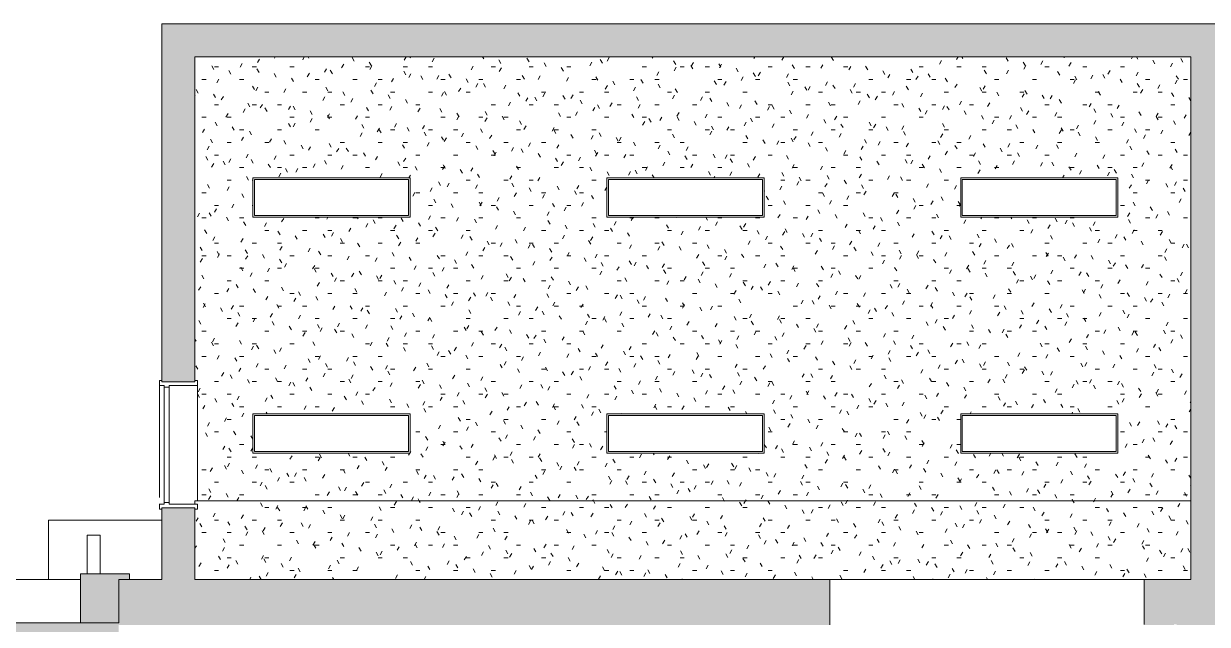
# Model space of a CAD drawing. Header units: inches. Extents: x 741 to 4565, y -315 to 887.
# Drawn here: x 3175.2 to 3536.4, y 436.7 to 619.9 of the extents above; entities that cross this region are included whole.
import ezdxf

# ---------------------------------------------------------------- set-up
doc = ezdxf.new("R2010")
doc.units = ezdxf.units.IN
doc.header["$MEASUREMENT"] = 0
doc.linetypes.add('Demolished', pattern=[0.1875, 0.125, -0.0625])
for name, color, linetype, lineweight in [('A-CLNG', 13, 'Demolished', 9), ('A-CLNG-PATT', 13, 'Demolished', 9), ('A-DETL-MBND', 5, 'Continuous', 13), ('A-DOOR', 31, 'Continuous', 13), ('A-WALL', 113, 'Continuous', 13), ('A-WALL-PATT', 111, 'Continuous', 13), ('E-LITE-EQPM', 33, 'Demolished', 9), ('I-WALL', 2, 'Continuous', 13)]:
    doc.layers.add(name, color=color, linetype=linetype, lineweight=lineweight)
pattern_1 = [(0, (3425.421, 0), (15.36, 3.84), [1.267, -10.253, 1.267, -10.253, -61.44]), (0, (3425.421, 0), (15.36, 3.84), [-23.04, 1.267, -21.773, 1.267, -10.253, -26.88]), (0, (3425.421, 0), (15.36, 3.84), [-57.6, 1.267, -6.413, 1.267, -17.933]), (120, (3431.181, 1.92), (-11.005538, 11.38215), [1.267, -10.253, 1.267, -10.253, -61.44]), (120, (3431.181, 1.92), (-11.005538, 11.38215), [-23.04, 1.267, -21.773, 1.267, -10.253, -26.88]), (120, (3431.181, 1.92), (-11.005538, 11.38215), [-57.6, 1.267, -6.413, 1.267, -17.933]), (240, (3433.101, 9.6), (-4.354462, -15.22215), [1.267, -10.253, 1.267, -10.253, -61.44]), (240, (3433.101, 9.6), (-4.354462, -15.22215), [-23.04, 1.267, -21.773, 1.267, -10.253, -26.88]), (240, (3433.101, 9.6), (-4.354462, -15.22215), [-57.6, 1.267, -6.413, 1.267, -17.933])]

# ---------------------------------------------------------------- blocks, each defined once
blk = doc.blocks.new('Door - Single - Solid Door 36_ x 84_-7220045-FIRST FLOOR RCP DEMO')
at = {"layer": 'A-DOOR', "lineweight": 9}
for p, q in [((-15.63, 5.9), (-14.13, 5.9)), ((-15.63, 5.15), (-15.63, 5.9)), ((-15.26, 5.15), (-15.63, 5.15)), ((-15.26, -4.97), (-15.26, 5.15)), ((-14.13, 5.9), (-14.13, 4.4)), ((-14.01, 5.9), (-14.13, 5.9)), ((-14.13, 4.4), (-13.63, 4.4)), ((-13.63, 4.4), (-13.63, 2.9)), ((21.62, 4.4), (-13.63, 4.4)), ((22.12, 5.9), (-12.06, 5.9)), ((21.62, 2.9), (21.62, 4.4)), ((21.62, 4.4), (22.12, 4.4)), ((22.12, 4.4), (22.12, 5.9)), ((22.12, 5.9), (23.62, 5.9)), ((23.62, 5.15), (23.24, 5.15)), ((23.24, 5.15), (23.24, -4.97)), ((23.62, 5.15), (23.62, 5.9)), ((-13.63, 2.9), (-14.13, 2.9)), ((-14.13, 2.9), (-14.13, -5.72)), ((-13.63, 2.9), (21.62, 2.9)), ((22.12, 2.9), (21.62, 2.9)), ((22.12, -5.72), (22.12, 2.9)), ((-15.63, -5.72), (-15.63, -4.97)), ((-15.63, -4.97), (-15.26, -4.97)), ((-14.13, -5.72), (-15.63, -5.72)), ((-13.07, -5.72), (22.12, -5.72)), ((22.12, -5.72), (23.62, -5.72)), ((23.24, -4.97), (23.62, -4.97)), ((23.62, -5.72), (23.62, -4.97))]:
    blk.add_line(p, q, dxfattribs=at)
blk = doc.blocks.new('Ceiling Light - Linear Box - 1_x4__2 Lamp_ - 277V-V13-FIRST FLOOR RCP DEMO')
at = {"layer": 'E-LITE-EQPM', "linetype": 'Continuous'}
for p, q in [((-24, -6), (-24, 6)), ((-24, 6), (24, 6)), ((-24, -6), (-24, 6)), ((-24, 6), (24, 6)), ((23.5, 5.5), (-23.5, 5.5)), ((-23.5, 5.5), (-23.5, -5.5)), ((23.5, -5.5), (23.5, 5.5)), ((24, 6), (24, -6)), ((24, 6), (24, -6)), ((24, -6), (-24, -6)), ((24, -6), (-24, -6)), ((-23.5, -5.5), (23.5, -5.5))]:
    blk.add_line(p, q, dxfattribs=at)

msp = doc.modelspace()

# ---------------------------------------------------------------- hatches: boundary and pattern name
at = {"layer": 'A-CLNG-PATT', "linetype": 'Continuous', "lineweight": 13}
h = msp.add_hatch(dxfattribs=at)
h.set_pattern_fill('FP_3', color=256, style=0, pattern_type=2)
h.set_pattern_definition(pattern_1)
h.paths.add_polyline_path([(3531.37, 474.38), (3531.37, 609.81), (3227.49, 609.81), (3227.49, 511.06), (3228.24, 511.06), (3228.24, 474.38), (3509.61, 474.38)], flags=0)
h.paths.add_polyline_path([(3293.16, 488.88), (3245.16, 488.88), (3245.16, 500.88), (3293.16, 500.88), (3293.16, 489.38)], flags=0)
h.paths.add_polyline_path([(3401.16, 488.88), (3353.16, 488.88), (3353.16, 500.88), (3401.16, 500.88), (3401.16, 489.38)], flags=0)
h.paths.add_polyline_path([(3508.66, 488.88), (3461.16, 488.88), (3461.16, 500.88), (3509.16, 500.88), (3509.16, 488.88)], flags=0)
h.paths.add_polyline_path([(3281.07, 560.88), (3245.16, 560.88), (3245.16, 572.88), (3293.16, 572.88), (3293.16, 560.88), (3292.64, 560.88)], flags=0)
h.paths.add_polyline_path([(3353.16, 560.88), (3353.16, 572.88), (3401.16, 572.88), (3401.16, 560.88), (3353.66, 560.88)], flags=0)
h.paths.add_polyline_path([(3461.16, 560.88), (3461.16, 572.88), (3509.16, 572.88), (3509.16, 560.88), (3461.66, 560.88)], flags=0)
h = msp.add_hatch(dxfattribs=at)
h.set_pattern_fill('FP_3', color=256, style=0, pattern_type=2)
h.set_pattern_definition(pattern_1)
h.paths.add_polyline_path([(3326.78, 450.38), (3531.37, 450.38), (3531.37, 474.38), (3227.49, 474.38), (3227.49, 473.31), (3228.24, 473.31), (3228.22, 471.81), (3227.49, 471.81), (3227.49, 450.38), (3325.22, 450.38)], flags=0)
at = {"layer": 'A-WALL'}
msp.add_hatch(color=250, dxfattribs=at).paths.add_polyline_path([(3192.53, 437.11), (3204.22, 437.11), (3204.22, 450.38), (3207.53, 450.38), (3207.53, 452.11), (3192.53, 452.11)], flags=0)
at = {"layer": 'A-WALL-PATT', "lineweight": 9}
h = msp.add_hatch(color=7, dxfattribs=at)
h.paths.add_polyline_path([(3227.49, 450.38), (3227.49, 472.19), (3217.37, 472.19), (3217.37, 450.38), (3219.62, 450.38)], flags=0)
h.paths.add_polyline_path([(3218.12, 510.69), (3227.49, 510.69), (3227.49, 619.94), (3217.37, 619.94), (3217.37, 510.69)], flags=0)
for points in [[(3531.37, 609.81), (3531.37, 619.94), (3227.49, 619.94), (3227.49, 609.81), (3463.9, 609.81)], [(3531.37, 450.38), (3541.49, 450.38), (3541.49, 619.94), (3531.37, 619.94), (3531.37, 476.68)], [(3421.18, 436.5), (3421.18, 450.38), (3204.22, 450.38), (3204.22, 436.5), (3418.2, 436.5)], [(3737.27, 436.5), (3737.27, 450.38), (3517.18, 450.38), (3517.18, 436.5), (3526.3, 436.5), (3526.3, 436.66), (3527.05, 436.66), (3527.05, 436.5), (3732.33, 436.5)], [(2689.06, 423.21), (3204.22, 423.21), (3204.22, 437.09), (2689.06, 437.09)]]:
    msp.add_hatch(color=7, dxfattribs=at).paths.add_polyline_path(points, flags=0)

# ---------------------------------------------------------------- linework, layer by layer
at = {"layer": 'A-CLNG', "linetype": 'Continuous', "lineweight": 13}
for p, q in [((3227.49, 473.31), (3227.49, 474.38)), ((3227.49, 474.38), (3531.37, 474.38)), ((3517.18, 450.38), (3421.18, 450.38))]:
    msp.add_line(p, q, dxfattribs=at)
at = {"layer": 'A-DETL-MBND', "lineweight": 9}
for p, q in [((3182.83, 450.38), (3182.83, 468.44)), ((3182.83, 468.44), (3217.37, 468.44)), ((3194.59, 463.87), (3194.59, 452.11)), ((3194.59, 463.87), (3198.59, 463.87)), ((3198.59, 452.11), (3198.59, 463.87)), ((2689.06, 450.38), (3192.53, 450.38))]:
    msp.add_line(p, q, dxfattribs=at)
at = {"layer": 'A-WALL', "color": 8, "lineweight": 20}
for p, q in [((3192.53, 437.11), (3192.53, 452.11)), ((3192.53, 452.11), (3207.53, 452.11)), ((3207.53, 452.11), (3207.53, 450.38)), ((3207.53, 450.38), (3217.37, 450.38)), ((3227.49, 450.38), (3421.18, 450.38)), ((3421.18, 450.38), (3421.18, 436.5)), ((3517.18, 450.38), (3531.37, 450.38)), ((3517.18, 436.66), (3517.18, 450.38)), ((2689.06, 437.09), (3204.22, 437.09)), ((3204.22, 437.11), (3192.53, 437.11)), ((3204.22, 437.09), (3204.22, 437.11))]:
    msp.add_line(p, q, dxfattribs=at)
at = {"layer": 'A-WALL', "lineweight": 9}
for p, q in [((3207.53, 450.38), (3204.22, 450.38)), ((3204.22, 450.38), (3204.22, 437.11))]:
    msp.add_line(p, q, dxfattribs=at)
at = {"layer": 'I-WALL', "color": 8, "lineweight": 20}
for p, q in [((3217.37, 619.94), (3541.49, 619.94)), ((3217.37, 511.06), (3217.37, 619.94)), ((3531.37, 609.81), (3227.49, 609.81)), ((3227.49, 609.81), (3227.49, 511.06)), ((3531.37, 450.38), (3531.37, 609.81)), ((3217.37, 450.38), (3217.37, 471.81)), ((3227.49, 471.81), (3227.49, 450.38))]:
    msp.add_line(p, q, dxfattribs=at)

# ---------------------------------------------------------------- block references
at = {"layer": 'A-DOOR', "rotation": 89.99999999999993}
msp.add_blockref('Door - Single - Solid Door 36_ x 84_-7220045-FIRST FLOOR RCP DEMO', (3222.52, 487.44), dxfattribs=at)
at = {"layer": 'E-LITE-EQPM', "linetype": 'Continuous'}
for p in [(3269.16, 566.88), (3377.16, 566.88), (3485.16, 566.88), (3269.16, 494.88), (3377.16, 494.88), (3485.16, 494.88)]:
    msp.add_blockref('Ceiling Light - Linear Box - 1_x4__2 Lamp_ - 277V-V13-FIRST FLOOR RCP DEMO', p, dxfattribs=at)

doc.saveas('drawing.dxf')
